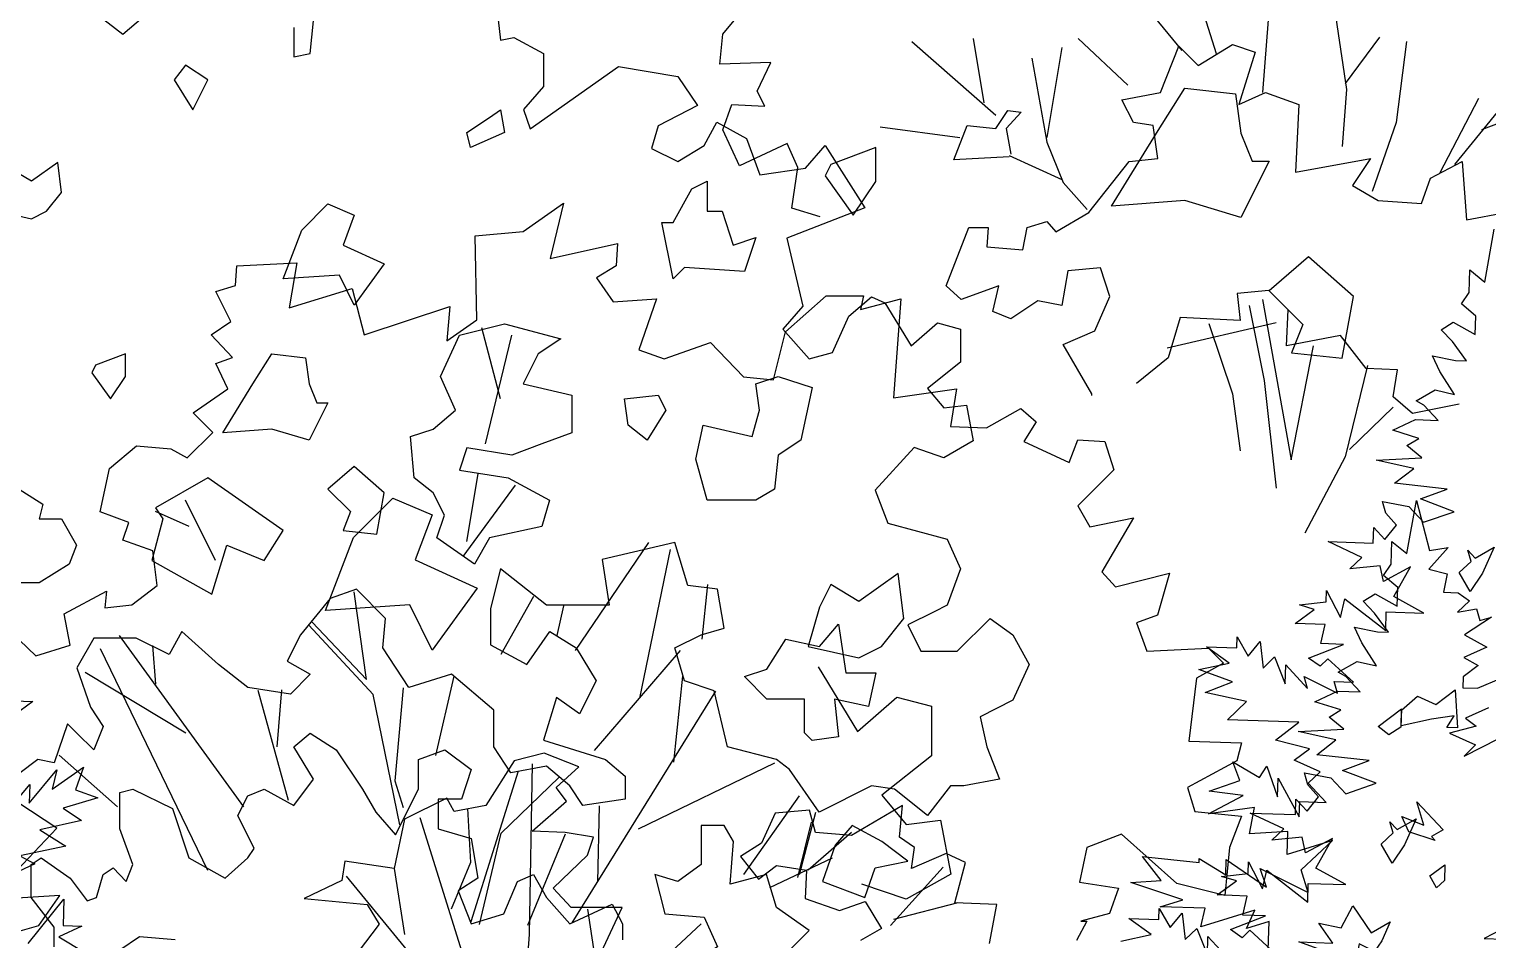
# Model space of a CAD drawing. Header units: inches. Extents: x -11 to 128, y 7 to 56.
# Drawn here: x 59.3175 to 59.7781, y 22.0786 to 22.3662 of the extents above; entities that cross this region are included whole.
import ezdxf

# ---------------------------------------------------------------- set-up
doc = ezdxf.new("R2010")
doc.units = ezdxf.units.IN
doc.header["$MEASUREMENT"] = 0
doc.layers.add('CAY', color=94, linetype='Continuous')
picture_1 = doc.add_image_def('image1.jpg', size_in_pixel=(1680, 1093))

# ---------------------------------------------------------------- blocks, each defined once
blk = doc.blocks.new('A$C76451831')
at = {"layer": 'CAY'}
for p, q in [((4444.1, 1242.4), (4462.6, 1228.2)), ((4725.9, 1244.3), (4728.3, 1223.9)), ((4462.6, 1228.2), (4476.7, 1240)), ((4582.9, 1232.9), (4582.9, 1212.1)), ((4594.3, 1214.4), (4596.6, 1237.6)), ((4728.3, 1223.9), (4737.7, 1225.8)), ((4737.7, 1225.8), (4758.6, 1214.4)), ((4582.9, 1212.1), (4594.3, 1214.4)), ((4758.6, 1214.4), (4758.6, 1191.2)), ((5192.6, 1187), (5205.3, 1219.7)), ((5205.3, 1219.7), (5219, 1206)), ((5219, 1206), (5243.2, 1220.8)), ((5243.2, 1220.8), (5259.1, 1215.5)), ((5259.1, 1215.5), (5247.5, 1178.6)), ((4749.1, 1161.4), (4811.2, 1205.4)), ((4811.2, 1205.4), (4852.9, 1198.3)), ((4758.6, 1191.2), (4744.4, 1175.1)), ((4852.9, 1198.3), (4866.7, 1177.9)), ((5165.2, 1181.8), (5192.6, 1187)), ((5173.6, 1165.9), (5165.2, 1181.8)), ((5247.5, 1178.6), (5266.4, 1187)), ((5266.4, 1187), (5289.7, 1178.6)), ((4744.4, 1175.1), (4749.1, 1161.4)), ((4866.7, 1177.9), (4839.1, 1163.7)), ((5289.7, 1178.6), (5287.5, 1131.1)), ((4839.1, 1163.7), (4834.4, 1147.6)), ((4871.4, 1149.9), (4880.4, 1166.1)), ((4880.4, 1166.1), (4901.2, 1154.7)), ((5187.3, 1163.8), (5173.6, 1165.9)), ((5190.5, 1140.6), (5187.3, 1163.8)), ((4852.9, 1138.5), (4871.4, 1149.9)), ((4901.2, 1154.7), (4910.7, 1129.1)), ((4942.9, 1133.8), (4956.7, 1149.9)), ((4956.7, 1149.9), (4984.6, 1105.9)), ((4834.4, 1147.6), (4852.9, 1138.5)), ((5170.5, 1138.5), (5190.5, 1140.6)), ((5287.5, 1131.1), (5340.3, 1140.6)), ((5340.3, 1140.6), (5327.6, 1121.6)), ((4910.7, 1129.1), (4942.9, 1133.8)), ((5142, 1102.7), (5170.5, 1138.5)), ((5382.5, 1126.9), (5404.6, 1138.5)), ((5404.6, 1138.5), (5407.8, 1097.4)), ((5327.6, 1121.6), (5345.5, 1111.1)), ((5376.1, 1109), (5382.5, 1126.9)), ((5345.5, 1111.1), (5376.1, 1109)), ((4984.6, 1105.9), (4929.6, 1084.7)), ((5118.8, 1089), (5142, 1102.7)), ((5407.8, 1097.4), (5435.2, 1102.7)), ((5057.6, 1092.1), (5071.3, 1092.1)), ((5071.3, 1092.1), (5070.3, 1078.4)), ((5095.6, 1076.3), (5098.8, 1092.1)), ((5098.8, 1092.1), (5112.5, 1096.3)), ((5112.5, 1096.3), (5118.8, 1089)), ((5420.6, 1053.6), (5427.3, 1091)), ((4929.6, 1084.7), (4941, 1036.7)), ((5070.3, 1078.4), (5095.6, 1076.3)), ((5409.5, 1046.3), (5410, 1062.2)), ((5410, 1062.2), (5420.6, 1053.6)), ((5268.6, 1047.8), (5246.4, 1045.7)), ((5282.3, 1034.1), (5268.6, 1047.8)), ((4941, 1036.7), (4926.8, 1020.6)), ((4973.2, 1029.6), (4989.3, 1043.4)), ((4989.3, 1043.4), (4998.7, 1039.1)), ((4998.7, 1039.1), (5017.2, 1008.8)), ((5246.4, 1045.7), (5248.5, 1026.7)), ((5404.2, 1038.3), (5409.5, 1046.3)), ((5414.3, 1029.8), (5404.2, 1038.3)), ((4961.8, 1004.1), (4973.2, 1029.6)), ((5206.3, 1028.8), (5197.9, 1000.4)), ((5248.5, 1026.7), (5206.3, 1028.8)), ((5281.2, 1008.8), (5282.3, 1034.1)), ((5413.9, 1016.7), (5414.3, 1029.8)), ((4728.3, 971.5), (4715.1, 1021.6)), ((4717.8, 939.8), (4736.3, 1016.3)), ((4926.8, 1020.6), (4945.3, 999.7)), ((5017.2, 1008.8), (5035.7, 1024.9)), ((5035.7, 1024.9), (5051.8, 1020.6)), ((5051.8, 1020.6), (5051.8, 997.4)), ((5273.8, 1025), (5197.2, 1007.3)), ((5319.2, 1016.2), (5281.2, 1008.8)), ((5337.1, 993), (5319.2, 1016.2)), ((5390, 1020.2), (5398.3, 1025.4)), ((5397.8, 1011.8), (5390, 1020.2)), ((5398.3, 1025.4), (5413.9, 1016.7)), ((5407.8, 998.3), (5397.8, 1011.8)), ((4945.3, 999.7), (4961.8, 1004.1)), ((5051.8, 997.4), (5028.6, 978.9)), ((5197.9, 1000.4), (5175.7, 982.4)), ((5389, 990.8), (5383.9, 1001.9)), ((5383.9, 1001.9), (5400.1, 998.6)), ((5400.1, 998.6), (5407.8, 998.3)), ((5359.3, 991.9), (5337.1, 993)), ((5356.1, 972.9), (5359.3, 991.9)), ((5399.3, 974.6), (5389, 990.8)), ((5028.6, 978.9), (5040, 965.1)), ((5372.4, 970.1), (5385.8, 977.8)), ((5385.8, 977.8), (5399.3, 974.6)), ((5040, 965.1), (5056.1, 967.1)), ((5056.1, 967.1), (5060.8, 941.9)), ((5369.8, 961.3), (5356.1, 972.9)), ((5402.5, 967.7), (5369.8, 961.3)), ((5377.7, 967.2), (5372.4, 970.1)), ((5387.7, 956.4), (5377.7, 967.2)), ((5355.8, 949.4), (5371.9, 957)), ((5371.9, 957), (5387.7, 956.4)), ((5374.2, 943.7), (5355.8, 949.4)), ((5019.2, 937.2), (4991.7, 907.3)), ((5040, 930.1), (5019.2, 937.2)), ((5060.8, 941.9), (5040, 930.1)), ((5365.8, 938.6), (5374.2, 943.7)), ((5376.4, 930.1), (5365.8, 938.6)), ((5344.2, 928.5), (5376.4, 930.1)), ((5370.7, 922.5), (5344.2, 928.5)), ((4704.6, 871.1), (4712.5, 918.7)), ((5357.2, 912.1), (5370.7, 922.5)), ((4701.9, 860.6), (4738.9, 910.7)), ((4991.7, 907.3), (5000.7, 884.1)), ((5394.2, 908.1), (5357.2, 912.1)), ((5375.4, 901.1), (5394.2, 908.1)), ((4527.8, 857.9), (4506.6, 900.2)), ((5351, 891), (5348.6, 899.3)), ((5348.6, 899.3), (5367.1, 895.9)), ((5367.1, 895.9), (5377.5, 884.7)), ((5399.1, 892.1), (5375.4, 901.1)), ((4509.3, 881.7), (4485.5, 892.2)), ((5000.7, 884.1), (5042.4, 872.7)), ((5350.4, 872.5), (5358.4, 882.6)), ((5358.4, 882.6), (5351, 891)), ((5377.5, 884.7), (5399.1, 892.1)), ((5042.4, 872.7), (5051.8, 851.9)), ((5342.1, 870.1), (5342.5, 880.9)), ((5342.5, 880.9), (5350.4, 872.5)), ((4781, 794.5), (4832.5, 870.4)), ((4850.9, 870.4), (4799.8, 858.6)), ((4826.2, 761), (4847.8, 865.6)), ((4860, 840.1), (4850.9, 870.4)), ((5310.5, 871.2), (5342.1, 870.1)), ((5334.1, 859.9), (5310.5, 871.2)), ((4728.3, 851.9), (4721.2, 824)), ((4760.5, 826.3), (4728.3, 851.9)), ((4799.8, 858.6), (4804.6, 826.3)), ((5051.8, 851.9), (5042.4, 826.3)), ((5325.6, 852), (5334.1, 859.9)), ((5347, 854), (5325.6, 852)), ((5349.4, 843.1), (5347, 854)), ((5368.3, 853.3), (5349.4, 843.1)), ((5356.7, 832.4), (5368.3, 853.3)), ((4626.9, 837.7), (4608.4, 831)), ((4634, 774), (4625.3, 835.7)), ((4647.3, 816.9), (4626.9, 837.7)), ((4728.6, 791.9), (4751.7, 832.8)), ((4880.8, 837.7), (4860, 840.1)), ((4870.1, 802.5), (4874.1, 840.9)), ((4885.5, 810.2), (4880.8, 837.7)), ((5309, 828.6), (5309.3, 836.7)), ((5309.3, 836.7), (5319, 817.8)), ((5377.6, 820.8), (5356.7, 832.4)), ((4608.4, 831), (4587.6, 805.5)), ((4721.2, 824), (4721.2, 798.4)), ((4804.6, 826.3), (4760.5, 826.3)), ((4768, 805.1), (4772.9, 825.9)), ((5033.3, 821.6), (5014.8, 812.5)), ((5042.4, 826.3), (5033.3, 821.6)), ((5287.1, 813.5), (5300.6, 823.4)), ((5290.3, 826.5), (5309, 828.6)), ((5300.6, 823.4), (5290.3, 826.5)), ((5319, 817.8), (5322.2, 830.9)), ((5322.2, 830.9), (5350.9, 808.5)), ((5350.9, 808.5), (5351.3, 821.7)), ((5351.3, 821.7), (5377.6, 820.8)), ((4638.7, 763.4), (4593.5, 812.2)), ((4595.8, 814.5), (4634, 774)), ((4645.4, 796.4), (4647.3, 816.9)), ((5014.8, 812.5), (5023.9, 794.1)), ((5049.4, 794.1), (5072.6, 816.9)), ((5072.6, 816.9), (5088.7, 805.5)), ((5308.4, 812.7), (5287.1, 813.5)), ((5305.2, 799.3), (5308.4, 812.7)), ((4442.1, 803.1), (4430.3, 782.3)), ((4472, 803.1), (4442.1, 803.1)), ((4547.7, 684.5), (4460.2, 805.1)), ((4495.2, 791.7), (4472, 803.1)), ((4504.2, 807.8), (4495.2, 791.7)), ((4529.8, 784.6), (4504.2, 807.8)), ((4587.6, 805.5), (4578.1, 787)), ((4746.8, 784.6), (4762.9, 807.8)), ((4762.9, 807.8), (4781.4, 796.4)), ((4850.9, 796.4), (4869.4, 805.5)), ((4869.4, 805.5), (4885.5, 810.2)), ((5088.7, 805.5), (5100.1, 784.6)), ((5246.2, 796.3), (5246.5, 804)), ((5246.5, 804), (5254.2, 790.6)), ((5254.2, 790.6), (5262.7, 800.7)), ((5262.7, 800.7), (5264.7, 782.1)), ((4522.3, 639.8), (4446.8, 795.6)), ((4485.8, 770.9), (4483.8, 797.9)), ((4663.8, 768.5), (4645.4, 796.4)), ((4721.2, 798.4), (4746.8, 784.6)), ((4781.4, 796.4), (4795.5, 773.2)), ((4794.3, 724.1), (4854.9, 794.5)), ((4857.6, 773.2), (4850.9, 796.4)), ((5023.9, 794.1), (5049.4, 794.1)), ((5240.9, 785.6), (5224.9, 797.1)), ((5224.9, 797.1), (5246.2, 796.3)), ((5296.7, 789.1), (5321.1, 798.7)), ((5321.1, 798.7), (5305.2, 799.3)), ((4430.3, 782.3), (4439.8, 754.7)), ((4550.6, 768.5), (4529.8, 784.6)), ((4578.1, 787), (4594.3, 777.9)), ((4951.7, 782.9), (4979.4, 737.5)), ((5100.1, 784.6), (5088.7, 759.5)), ((5219.4, 781), (5240.9, 785.6)), ((5243.1, 772.4), (5219.4, 781)), ((5264.7, 782.1), (5272.7, 790)), ((5272.7, 790), (5280.2, 771.1)), ((5280.2, 771.1), (5280.7, 784.3)), ((5280.7, 784.3), (5296, 767.8)), ((5304.7, 783.4), (5296.7, 789.1)), ((5310.3, 788.7), (5304.7, 783.4)), ((5328.3, 772.2), (5310.3, 788.7)), ((4507, 736.3), (4436.2, 779.1)), ((4594.3, 777.9), (4580.5, 763.8)), ((4693.7, 777.9), (4663.8, 768.5)), ((4682.7, 720.5), (4695.7, 776.4)), ((4723.6, 752.4), (4693.7, 777.9)), ((4795.5, 773.2), (4783.7, 750)), ((4850.1, 715.8), (4856.4, 776.4)), ((4878.5, 766.1), (4857.6, 773.2)), ((5223.8, 764.9), (5243.1, 772.4)), ((5296, 767.8), (5293.5, 776.1)), ((5293.5, 776.1), (5317.1, 764.4)), ((5314.7, 772.6), (5328.3, 772.2)), ((5317.1, 764.4), (5314.7, 772.6)), ((4580.5, 763.8), (4550.6, 768.5)), ((4579.1, 689), (4557.9, 766.3)), ((4571.1, 726.8), (4574.5, 766.9)), ((4657.5, 671.8), (4638.7, 763.4)), ((4659.9, 768.1), (4654, 702.8)), ((4767.6, 761.4), (4758.6, 731.5)), ((4783.7, 750), (4767.6, 761.4)), ((4778.7, 602.9), (4879.6, 765.8)), ((4887.9, 726.8), (4878.5, 766.1)), ((4979.4, 737.5), (5007.1, 761.7)), ((5007.1, 761.7), (5031.3, 755.2)), ((5088.7, 759.5), (5065.6, 747.7)), ((5253, 758.5), (5223.8, 764.9)), ((4439.8, 754.7), (4448.8, 741)), ((4723.6, 726.8), (4723.6, 752.4)), ((5031.3, 755.2), (5031.3, 720.4)), ((5239.5, 745.8), (5253, 758.5)), ((4423.7, 742.9), (4414.2, 715.4)), ((4430.3, 736.3), (4423.7, 742.9)), ((4448.8, 741), (4442.1, 724.5)), ((5065.6, 747.7), (5070.3, 726.8)), ((5289.7, 744), (5239.5, 745.8)), ((5273.4, 731.5), (5289.7, 744)), ((4442.1, 724.5), (4430.3, 736.3)), ((4758.6, 731.5), (4802.2, 717.8)), ((5297.2, 725.2), (5273.4, 731.5)), ((4458.8, 684.4), (4417.8, 720.8)), ((4735.4, 708.3), (4723.6, 726.8)), ((4922.5, 717.8), (4887.9, 726.8)), ((5031.3, 720.4), (4996.5, 692.7)), ((5070.3, 726.8), (5079.3, 704)), ((5286.5, 717.4), (5297.2, 725.2)), ((4402.8, 717.8), (4374.9, 696.9)), ((4414.2, 715.4), (4402.8, 717.8)), ((4707.6, 603.7), (4740.9, 709.9)), ((4760.5, 713.1), (4735.4, 708.3)), ((4777, 699.3), (4760.5, 713.1)), ((4802.2, 717.8), (4816, 706)), ((4825.4, 669), (4921.3, 715.4)), ((4931.5, 710.7), (4922.5, 717.8)), ((4952.3, 680.8), (4931.5, 710.7)), ((5248.4, 702.9), (5243.4, 716.2)), ((5243.4, 716.2), (5262.1, 705.1)), ((5262.1, 705.1), (5267.3, 713.1)), ((5267.3, 713.1), (5274.7, 691.5)), ((5304.8, 709.1), (5286.5, 717.4)), ((5296.4, 701.2), (5304.8, 709.1)), ((4654, 702.8), (4659.9, 684)), ((4728.7, 665.9), (4769.2, 705.2)), ((4786.1, 685.5), (4777, 699.3)), ((4816, 706), (4816, 689.9)), ((4989.3, 699.3), (4952.3, 680.8)), ((5005.4, 696.9), (4989.3, 699.3)), ((5044.7, 699.3), (5028.6, 678.5)), ((5054.2, 699.3), (5044.7, 699.3)), ((5079.3, 704), (5054.2, 699.3)), ((5226.8, 695.5), (5248.4, 702.9)), ((5274.7, 691.5), (5275.2, 704.7)), ((5275.2, 704.7), (5290.1, 677.4)), ((5309, 687.6), (5296.4, 701.2)), ((4816, 689.9), (4786.1, 685.5)), ((4899.3, 636.8), (4938.6, 692.2)), ((4996.5, 692.7), (5013.6, 672)), ((5028.6, 678.5), (5005.4, 696.9)), ((5226.3, 679.6), (5250.7, 692.4)), ((5250.7, 692.4), (5226.8, 695.5)), ((5290.1, 677.4), (5290.5, 688.3)), ((5290.5, 688.3), (5309, 687.6)), ((4796.7, 631.7), (4797.9, 685.1)), ((4938.6, 636.8), (4950, 680.8)), ((5258.6, 683.9), (5226.3, 679.6)), ((5255.2, 665.5), (5258.6, 683.9)), ((5013.6, 672), (5037.8, 675)), ((5037.8, 675), (5044.9, 637.2)), ((5282, 667.2), (5255.2, 665.5)), ((5281.5, 650.9), (5282, 667.2)), ((4713.4, 601.8), (4728.7, 665.9)), ((5313.5, 660.7), (5281.5, 650.9)), ((5291.5, 640.2), (5313.5, 660.7)), ((4917.8, 627.7), (4961.8, 648.6)), ((5179.9, 649.5), (5219.6, 645.4)), ((5192.9, 632.7), (5179.9, 649.5)), ((5219.6, 645.4), (5219.7, 648.1)), ((5219.7, 648.1), (5238.4, 636.6)), ((5238.4, 636.6), (5238.7, 647.4)), ((5238.7, 647.4), (5267.1, 627.9)), ((5044.9, 637.2), (5013.6, 619.5)), ((5262.5, 641.2), (5296.4, 624.1)), ((5267.1, 627.9), (5262.5, 641.2)), ((5296.4, 624.1), (5291.5, 640.2)), ((5013.6, 619.5), (4982.4, 630.1)), ((5171.6, 631.2), (5192.9, 632.7)), ((5208.3, 619), (5171.6, 631.2)), ((5192.3, 614.2), (5208.3, 619)), ((5224, 613.1), (5192.3, 614.2)), ((5220.8, 600), (5224, 613.1)), ((5258.8, 611.8), (5220.8, 600)), ((5252.9, 598.9), (5258.8, 611.8)), ((4834.4, 569.5), (4869.4, 602.2)), ((5268.9, 603.8), (5252.9, 598.9)), ((5268, 577.1), (5268.9, 603.8))]:
    blk.add_line(p, q, dxfattribs=at)
for points in [[(4953.2, 1099.5), (4933.2, 1105.8), (4937.4, 1134.3), (4930, 1151.2), (4896.3, 1135.4), (4884.7, 1160.7), (4891, 1178.6), (4914.2, 1177.5), (4908.9, 1188.1), (4918.4, 1208.1), (4882.5, 1207.1), (4884.7, 1228.2), (4910, 1258.8)], [(486.7, 908.5), (501.5, 912.7), (516.3, 933.8), (482.5, 931.7)], [(478.3, 943.3), (514.2, 981.3), (486.7, 999.2)], [(476.2, 1124.7), (499.4, 1102.6), (523.6, 1110), (519.4, 1132.1), (549, 1147.9), (547.9, 1136.3), (566.9, 1138.4), (584.8, 1152.1), (581.7, 1176.4), (560.6, 1183.8), (564.8, 1196.4), (544.7, 1203.8), (551.1, 1234.4), (570.1, 1250.2), (594.3, 1248.1), (605.9, 1241.8), (623.8, 1259.7), (610.1, 1273.4), (634.4, 1290.3), (625.9, 1308.2), (637.6, 1312.5), (622.8, 1328.3), (636.5, 1337.8), (625.9, 1358.9), (639.7, 1363.1), (640.7, 1376.8), (682.9, 1378.9), (677.6, 1347.3), (721.9, 1361), (730.4, 1328.3), (790.5, 1348.3), (788.4, 1324.1), (809.5, 1338.8), (808.4, 1397.9), (842.2, 1401.1), (870.6, 1421.1), (861.1, 1382.1), (908.6, 1392.6), (907.6, 1376.8), (893.8, 1368.4), (905.4, 1351.5), (936, 1353.6), (923.4, 1317.7), (941.3, 1311.4), (974, 1323), (997.2, 1298.7), (1018.3, 1296.6), (1026.7, 1330.4), (1055.2, 1355.7), (1081.6, 1355.7), (1079.5, 1346.2), (1107.9, 1353.6), (1102.7, 1284), (1147, 1290.3), (1142.7, 1263.9), (1168.1, 1262.9), (1192.3, 1276.6), (1202.9, 1267.1), (1194.4, 1253.4), (1226.1, 1238.6), (1232.4, 1254.5), (1251.4, 1253.4), (1257.7, 1233.4), (1232.4, 1208), (1240.8, 1193.3), (1271.4, 1199.6), (1249.3, 1161.6), (1258.8, 1151.1), (1296.7, 1160.6), (1288.3, 1131.1), (1273.5, 1125.8), (1280.9, 1105.7), (1324.2, 1107.9), (1334.7, 1097.3), (1315.7, 1086.8), (1310.4, 1042.5), (1347.4, 1041.4), (1344.2, 1028.7), (1309.4, 1009.8), (1314.7, 992.9), (1347.4, 989.7), (1338.9, 967.6), (1335.8, 933.8), (1302, 942.3), (1263, 977.1), (1238.7, 967.6), (1233.4, 943.3), (1260.9, 939.1), (1254.5, 921.2), (1234.5, 915.9), (1238.7, 915.9), (1231.3, 902.2)], [(5271.7, 1376.9), (5269.6, 1256.6), (5264.3, 1187)], [(5192.6, 1338.9), (5231.6, 1214.5)], [(5140.9, 1297.8), (5207.4, 1216.6)], [(5310.7, 1274.6), (5323.4, 1189.1), (5320.2, 1149.1)], [(5017.5, 1222.9), (5076.6, 1171.2)], [(5060.8, 1225), (5068.2, 1179.7)], [(5134.6, 1225), (5169.4, 1192.3)], [(5346.6, 1226.1), (5322.3, 1193.4)], [(5365.6, 1222.9), (5358.2, 1165.9), (5341.3, 1117.4)], [(1262.5, 901.7), (1284, 906.4), (1268.1, 917.8), (1289.3, 917.1), (1289.6, 924.8), (1297.3, 911.4), (1305.8, 921.5), (1307.9, 902.9), (1315.9, 910.7), (1323.4, 891.9), (1323.8, 905), (1339.1, 888.6)], [(1371.4, 892.9), (1353.4, 909.4), (1347.8, 904.2), (1339.8, 909.9), (1364.2, 919.5), (1348.4, 920), (1351.5, 933.5), (1330.3, 934.3), (1343.8, 944.2), (1333.4, 947.3), (1352.1, 949.4), (1352.4, 957.5), (1362.1, 938.6), (1365.3, 951.6), (1394, 929.3), (1394.4, 942.4), (1420.7, 941.5), (1399.8, 953.1), (1411.4, 974), (1392.5, 963.8), (1390.1, 974.8), (1368.8, 972.8), (1377.2, 980.7), (1353.6, 991.9), (1385.3, 990.8), (1385.6, 1001.7), (1393.5, 993.3), (1401.6, 1003.4), (1394.2, 1011.8), (1391.7, 1020.1), (1410.2, 1016.7), (1420.7, 1005.5), (1442.2, 1012.9), (1418.5, 1021.8), (1437.3, 1028.9), (1400.3, 1032.9), (1413.8, 1043.3), (1387.3, 1049.2), (1419.5, 1050.8), (1409, 1059.4), (1417.3, 1064.5), (1398.9, 1070.1), (1415, 1077.7), (1430.9, 1077.2), (1420.8, 1088), (1415.5, 1090.9), (1428.9, 1098.6), (1442.4, 1095.4), (1432.1, 1111.6), (1427, 1122.6), (1443.2, 1119.4), (1450.9, 1119.1), (1441, 1132.6), (1433.1, 1141), (1441.4, 1146.2), (1457, 1137.5), (1457.5, 1150.6), (1447.3, 1159.1), (1452.6, 1167.1), (1453.1, 1182.9), (1463.7, 1174.4), (1470.5, 1211.8), (1479.7, 1176.6), (1492.9, 1178.8), (1479.2, 1163.4), (1492.2, 1160.3), (1489.5, 1147.2), (1499.9, 1146.8), (1507.9, 1141.1), (1499.4, 1133.3), (1512.7, 1135.5), (1515.1, 1127.3), (1523.3, 1129.7), (1504.3, 1117.2), (1519.9, 1108.5), (1503.8, 1101.4), (1514, 1095.6), (1503.3, 1087.8), (1503, 1080.1), (1513.4, 1079.7), (1530, 1086.9)], [(1521.1, 1065.9), (1505, 1058.7), (1512.5, 1053), (1493.8, 1048.2), (1512, 1039.9), (1504.1, 1032), (1528.5, 1044.3)], [(1537.1, 913.4), (1518.2, 903.7), (1544.9, 902.7)], [(4386.2, 759.1), (4399.3, 758.6), (4385.9, 748.7)], [(4377.9, 676.9), (4397.3, 700.2), (4396.8, 687.1), (4416.2, 710.4), (4413, 696.9), (4434.9, 712.5), (4429.3, 696.4), (4445, 690.8), (4420.7, 683.5), (4433.6, 674.9), (4404.3, 668.2), (4422.5, 656.7), (4390.1, 650.1), (4400.8, 644.3), (4373.6, 631.7)], [(4396.1, 588.3), (4421.2, 619.6), (4420.6, 601), (4433.7, 600.6), (4417.6, 593), (4435.8, 581.9), (4409.1, 582.8), (4416.9, 574.4), (4395.7, 575.2), (4403.5, 566.7), (4376.5, 557.2)], [(5101.9, 1211.3), (5112.5, 1152.2), (5124.1, 1123.8), (5140.9, 1104.8)], [(5123, 1218.7), (5112.5, 1155.4)], [(5444.7, 1192.3), (5399.3, 1136.4)], [(5416.2, 1182.8), (5388.8, 1130.1)], [(5086.1, 1141.7), (5047.1, 1139.6), (5056.6, 1163.8), (5076.6, 1161.7), (5085, 1174.4), (5094.5, 1173.3), (5084, 1161.7), (5087.2, 1143.8)], [(5451, 1173.3), (5418.3, 1160.7)], [(4995.4, 1162.8), (5051.3, 1155.4)], [(5086.1, 1142.7), (5123, 1125.9)], [(5144.1, 974), (5144.1, 975), (5124.1, 1009.8), (5146.2, 1019.3), (5156.8, 1043.6), (5150.4, 1063.6), (5127.2, 1061.5), (5123, 1037.3), (5106.1, 1040.4), (5087.2, 1027.8), (5074.5, 1033.1), (5078.7, 1051), (5052.3, 1041.5), (5041.8, 1051), (5057.6, 1092.1)], [(5254.8, 1037.3), (5265.4, 984.5), (5273.8, 908.6)], [(5264.3, 1041.5), (5284.4, 928.6), (5300.2, 1008.8)], [(1170.2, 900.1), (1175.4, 927.5), (1145.9, 928.6), (1153.3, 957), (1139.6, 963.4), (1115.3, 952.8), (1117.4, 967.6), (1106.9, 975), (1109, 997.1), (1073.1, 976), (1047.8, 978.1), (1043.6, 993.9), (1019.3, 991.8), (1009.9, 970.7), (995.1, 961.2), (1007.7, 945.4), (1020.4, 954.9), (1041.5, 951.8), (1040.4, 931.7), (1064.7, 923.3), (1082.6, 929.6), (1094.2, 910.6), (1079.5, 902.2)], [(897, 893.7), (911.8, 925.4), (875.9, 925.4), (863.3, 939.1), (887.5, 962.3), (891.7, 975), (871.7, 978.1), (848.5, 979.2), (872.7, 1000.3), (865.4, 1009.8), (881.2, 1024.5), (856.9, 1034), (835.8, 1028.7), (815.8, 997.1), (793.6, 992.9), (788.4, 1002.4), (758.8, 987.6), (751.5, 952.8), (716.7, 958.1), (714.5, 944.4), (688.2, 931.7), (732.5, 927.5), (740.9, 913.8), (711.4, 874.8)], [(848.5, 1026.6), (846.4, 906.4), (841.1, 836.8)], [(5226.4, 1024.6), (5243.2, 975), (5248.5, 935)], [(769.4, 988.7), (808.4, 864.2)], [(803.1, 995), (805.2, 957), (791.5, 924.3)], [(1044.7, 985.5), (1035.2, 946.5)], [(5338.2, 995.1), (5322.3, 930.7), (5293.9, 877)], [(871.7, 977.1), (845.3, 912.7)], [(1073.1, 978.1), (1042.6, 951.8)], [(5356.1, 965.6), (5325.5, 936)], [(1484.5, 939.3), (1479.8, 947.6), (1490.5, 955.4), (1490.1, 944.5), (1484.5, 939.3)], [(717.7, 947.5), (784.2, 866.3)], [(751.5, 952.8), (758.8, 906.4)], [(1137.5, 953.9), (1100.6, 912.7)], [(887.5, 924.3), (900.2, 838.9), (897, 798.8)], [(1148, 928.6), (1102.7, 917)], [(4499.5, 590.8), (4474.4, 593.1), (4460.6, 583.7)], [(4414.2, 586), (4414.2, 599.8), (4398.1, 620.6), (4398.1, 643.8), (4405.2, 648.6), (4425.6, 634.4), (4437.4, 618.3), (4444.1, 620.6), (4448.8, 636.8), (4455.9, 641.5), (4464.9, 632), (4469.6, 643.8), (4460.6, 669), (4460.6, 694.6), (4469.6, 696.9), (4497.6, 683.2), (4509, 648.6), (4534.5, 634.4), (4550.6, 648.6), (4554.9, 655.2), (4543.5, 678.5), (4550.6, 692.2), (4562, 696.9), (4582.9, 685.5), (4596.6, 704), (4582.9, 726.8), (4594.3, 736.3), (4612.7, 724.5), (4631.2, 696.9), (4640.6, 680.8), (4654.4, 664.7), (4670.5, 696.9), (4670.5, 717.8), (4689, 724.5), (4707.5, 710.7), (4700.8, 689.9), (4684.3, 689.9), (4684.3, 669), (4707.5, 662.3), (4712.2, 634.4), (4698.4, 625.4), (4707.5, 602.2), (4730.7, 609.2), (4740.1, 632), (4751.5, 636.8), (4760.5, 620.6), (4777, 602.2), (4806.9, 615.9), (4814, 602.2), (4814, 590.8)]]:
    blk.add_lwpolyline(points, dxfattribs=at)
for points in [[(1287.7, 1470.3), (1307.5, 1502), (1343.1, 1498), (1347, 1470.3), (1355, 1450.5), (1366.8, 1450.5), (1347, 1410.9), (1307.5, 1422.8), (1256, 1418.8)], [(1058.5, 1448.2), (1054.5, 1440.3), (1074.3, 1412.6), (1090.2, 1436.3), (1090.2, 1460.1)], [(1418.3, 1311.9), (1426.2, 1355.4), (1394.5, 1383.2), (1366.8, 1359.4), (1390.6, 1335.6), (1382.7, 1315.8)], [(722.8, 1185.8), (750.5, 1213.5), (778.2, 1201.7), (766.3, 1170), (809.9, 1150.2), (778.2, 1106.6), (762.4, 1138.3), (703, 1134.3)], [(4522.5, 1195.9), (4506.6, 1206.4), (4498.7, 1195.9), (4511.9, 1174.8)], [(4720.4, 1169.5), (4728.3, 1174.8), (4731, 1158.9), (4707.2, 1148.4), (4704.6, 1158.9)], [(1109.9, 1128.8), (1106, 1160.5), (1078.3, 1140.7), (1058.5, 1152.6), (1050.5, 1136.7), (1042.6, 1109), (1078.3, 1101.1), (1094.1, 1109)], [(4419.5, 1116.7), (4416.9, 1137.8), (4398.4, 1124.6), (4385.2, 1132.5), (4380, 1122), (4374.7, 1103.5), (4398.4, 1098.2), (4409, 1103.5)], [(4862.9, 1119.3), (4873.5, 1124.6), (4873.5, 1103.5), (4884.1, 1103.5), (4892, 1079.7), (4907.8, 1085), (4899.9, 1061.2), (4857.7, 1063.9), (4849.7, 1055.9), (4841.8, 1095.6), (4849.7, 1095.6)], [(4588.5, 1090.3), (4606.9, 1108.8), (4625.4, 1100.8), (4617.5, 1079.7), (4646.5, 1066.5), (4625.4, 1037.5), (4614.9, 1058.6), (4575.3, 1055.9)], [(1443.6, 1052.7), (1459.9, 1065.3), (1459.5, 1052.2), (1451.1, 1047)], [(4709.9, 855.3), (4683.5, 873.8), (4688.8, 889.6), (4680.8, 905.5), (4667.6, 916), (4665, 945.1), (4680.8, 950.3), (4696.7, 963.5), (4686.1, 987.3), (4699.3, 1016.3), (4731, 1024.3), (4770.6, 1013.7), (4754.7, 1003.1), (4744.2, 982), (4778.5, 974.1), (4778.5, 947.7), (4757.4, 939.8), (4736.3, 931.9), (4704.6, 937.1), (4699.3, 921.3), (4733.6, 916), (4762.7, 900.2), (4757.4, 881.7), (4720.4, 873.8)], [(4443.3, 995.2), (4440.7, 989.9), (4453.9, 971.5), (4464.4, 987.3), (4464.4, 1003.1)], [(4554.1, 982), (4567.3, 1003.1), (4591.1, 1000.5), (4593.7, 982), (4599, 968.8), (4606.9, 968.8), (4593.7, 942.4), (4567.3, 950.3), (4533, 947.7)], [(1445.7, 970.1), (1454.1, 978), (1451.7, 985.8), (1456.9, 980.2), (1470.4, 987.9), (1462, 969.6), (1453.4, 956.7)], [(4865.6, 929.2), (4870.9, 953), (4905.2, 945.1), (4910.4, 963.5), (4907.8, 982), (4923.6, 987.3), (4947.4, 979.4), (4939.5, 942.4), (4923.6, 931.9), (4921, 908.1), (4907.8, 900.2), (4873.5, 900.2)], [(4818.1, 953), (4815.4, 971.5), (4839.2, 974.1), (4844.5, 963.5), (4831.3, 942.4)], [(4641.2, 876.4), (4646.5, 905.5), (4625.4, 923.9), (4606.9, 908.1), (4622.8, 892.2), (4617.5, 879)], [(4562.1, 857.9), (4575.3, 879), (4522.5, 916), (4485.5, 894.9), (4490.8, 887), (4482.9, 857.9), (4525.1, 834.2), (4535.7, 868.5)], [(4403.7, 887), (4419.5, 887), (4430.1, 868.5), (4424.8, 855.3), (4403.7, 842.1), (4372, 842.1), (4358.8, 857.9), (4356.2, 876.4), (4377.3, 876.4), (4380, 892.2), (4385.2, 910.7), (4406.4, 897.5)], [(5402.6, 849.4), (5411, 857.2), (5408.6, 865), (5413.8, 859.4), (5427.2, 867.1), (5418.9, 848.8), (5410.3, 835.9)], [(4915.7, 781.4), (4928.9, 802.5), (4952.7, 797.2), (4965.9, 813), (4971.2, 778.7), (4992.3, 778.7), (4987, 755), (4963.2, 760.2), (4965.9, 733.8), (4947.4, 731.2), (4942.1, 736.5), (4942.1, 760.2), (4915.7, 760.2), (4899.9, 776.1)], [(5401.5, 740.1), (5393.8, 740.4), (5399.1, 748.4), (5383.1, 746.2), (5361.7, 741.5), (5362, 752.4), (5373.3, 762.4), (5386.2, 756.5), (5399.7, 766.9)], [(5385.6, 660.9), (5367.2, 667), (5362.2, 677.6), (5377.8, 671.6), (5372.9, 688.1), (5391.3, 668.4), (5383, 663.7)], [(4892.2, 660), (4885.5, 671.4), (4869.4, 671.4), (4869.4, 643.8), (4852.9, 632), (4836.8, 636.8), (4843.9, 609.2), (4871.4, 606.9), (4880.8, 586), (4862.3, 574.6), (4862.3, 553.8), (4871.4, 544.4), (4894.6, 533), (4906.4, 551.4), (4899.3, 576.6), (4931.5, 583.7), (4945.3, 597.4), (4922.5, 613.6), (4915.4, 636.8), (4889.8, 630.1)], [(4975.5, 671.4), (4963.7, 657.6), (4954.7, 632), (4984.6, 620.6), (4991.7, 641.5), (5014.8, 646.2), (4996.4, 660)], [(5321.5, 577.9), (5289.7, 589.5), (5313.7, 588.6), (5303.8, 602.6), (5319.5, 599.3), (5327.8, 614.9), (5340.7, 595.8), (5354.1, 603.5), (5348.2, 590.1), (5343, 582.6), (5332.3, 588), (5329, 572.2)]]:
    blk.add_lwpolyline(points, close=True, dxfattribs=at)

msp = doc.modelspace()

# ---------------------------------------------------------------- block references
at = {"layer": 'CAY', "xscale": 0.0004489089019145984, "yscale": 0.0004489089019145984, "zscale": 0.0004489089019145984}
for p in [(57.34374, 21.8133), (59.0954, 21.67334)]:
    msp.add_blockref('A$C76451831', p, dxfattribs=at)

# ---------------------------------------------------------------- pictures from other files: only their frames are drawn
image = msp.add_image(picture_1, insert=(12.49661, 7.37723), size_in_units=(74.4025, 48.40591))
image.dxf.flags = 6

doc.saveas('drawing.dxf')
